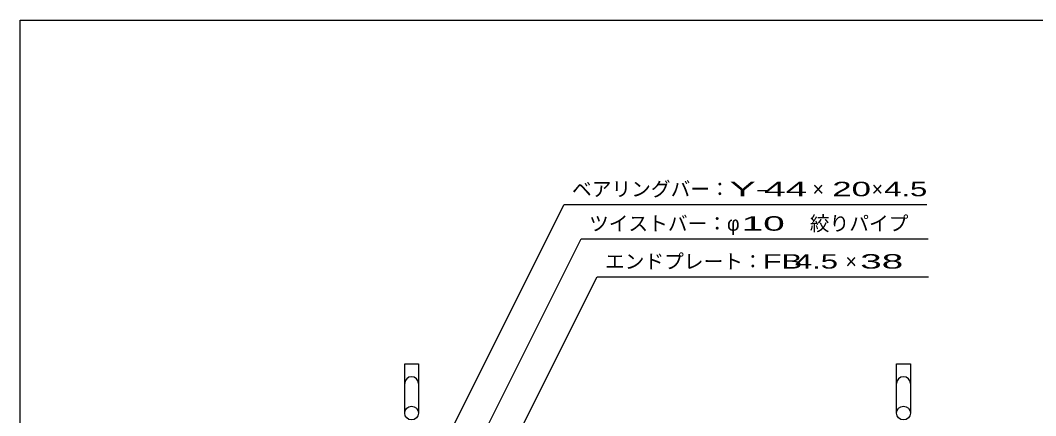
# Model space of a CAD drawing. Units: millimetres, scale not verified. Extents: x -1456 to 1379, y -1028 to 847.
# Drawn here: x -1389 to -359, y 446 to 847 of the extents above; entities that cross this region are included whole.
import ezdxf
from ezdxf.enums import TextEntityAlignment as Align

# ---------------------------------------------------------------- set-up
doc = ezdxf.new("R2010")
doc.units = ezdxf.units.MM
doc.header["$LTSCALE"] = 8
for name, color, linetype, lineweight in [('0_2', 150, 'Continuous', 25), ('19', 6, 'Continuous', 25), ('22', 2, 'Continuous', 25)]:
    doc.layers.add(name, color=color, linetype=linetype, lineweight=lineweight)
doc.styles.add('ベクトル', font='')
doc.styles.get('ベクトル').set_extended_font_data('ベクトル')

msp = doc.modelspace()

# ---------------------------------------------------------------- linework, layer by layer
at = {"layer": '0_2'}
for p, q in [((-1388.8, -912.8), (-1388.8, 847.2)), ((-1388.8, 847.2), (1379.2, 847.2))]:
    msp.add_line(p, q, dxfattribs=at)
at = {"layer": '19'}
for p, q in [((-998.9, 448.2), (-998.9, 498.2)), ((-998.9, 498.2), (-984.9, 498.2)), ((-998.9, 448.2), (-998.9, 498.2)), ((-998.9, 498.2), (-984.9, 498.2)), ((-984.9, 498.2), (-984.9, 448.2)), ((-984.9, 498.2), (-984.9, 448.2)), ((-499.9, 448.2), (-499.9, 498.2)), ((-499.9, 498.2), (-485.9, 498.2)), ((-499.9, 448.2), (-499.9, 498.2)), ((-499.9, 498.2), (-485.9, 498.2)), ((-485.9, 498.2), (-485.9, 448.2)), ((-485.9, 498.2), (-485.9, 448.2))]:
    msp.add_line(p, q, dxfattribs=at)
for centre in [(-991.9, 448.2), (-991.9, 448.2), (-492.9, 448.2), (-492.9, 448.2)]:
    msp.add_circle(centre, 7, dxfattribs=at)
for centre in [(-991.9, 478.2), (-991.9, 478.2), (-492.9, 478.2), (-492.9, 478.2)]:
    msp.add_arc(centre, 7, 0, 180, dxfattribs=at)
at = {"layer": '22', "color": 4}
for p, q in [((-1024.9, 284.7), (-837.15, 660.2)), ((-1024.9, 284.7), (-837.15, 660.2)), ((-837.15, 660.2), (-469.15, 660.2)), ((-837.15, 660.2), (-469.15, 660.2)), ((-965.15, 334.7), (-819.9, 625.2)), ((-965.15, 334.7), (-819.9, 625.2)), ((-819.9, 625.2), (-467.9, 625.2)), ((-819.9, 625.2), (-467.9, 625.2)), ((-881.45, 431.2), (-803.7, 586.7)), ((-881.45, 431.2), (-803.7, 586.7)), ((-803.7, 586.7), (-467.7, 586.7)), ((-803.7, 586.7), (-467.7, 586.7))]:
    msp.add_line(p, q, dxfattribs=at)

# ---------------------------------------------------------------- texts
at = {"layer": '22', "style": 'ベクトル'}
for s, p in [('ベアリングバー：', (-829.15, 675.8)), ('ベアリングバー：', (-829.15, 675.8)), ('×', (-585.15, 675.8)), ('×', (-585.15, 675.8)), ('×', (-525.15, 675.8)), ('×', (-525.15, 675.8)), ('ツイストバー：', (-811.9, 640.8)), ('ツイストバー：', (-811.9, 640.8)), ('絞りパイプ', (-587.9, 640.8)), ('絞りパイプ', (-587.9, 640.8)), ('φ', (-671.9, 640.8)), ('φ', (-671.9, 640.8)), ('エンドプレート：', (-795.7, 602.3)), ('エンドプレート：', (-795.7, 602.3)), ('×', (-551.7, 602.3)), ('×', (-551.7, 602.3))]:
    msp.add_text(s, height=14.66, dxfattribs=at).set_placement(p, align=Align.MIDDLE_LEFT)
for s, width, p in [('Y-', 2, (-669.15, 675.8)), ('Y-', 2, (-669.15, 675.8)), (' 44 ', 2, (-645.15, 675.8)), (' 44 ', 2, (-645.15, 675.8)), ('20', 1.8, (-565.15, 675.8)), ('20', 1.8, (-565.15, 675.8)), (' 4.5 ', 1.6, (-521.15, 675.8)), (' 4.5 ', 1.6, (-521.15, 675.8)), (' 10 ', 2, (-667.9, 640.8)), (' 10 ', 2, (-667.9, 640.8)), ('FB', 1.6, (-635.7, 602.3)), ('FB', 1.6, (-635.7, 602.3)), (' 4.5 ', 1.6, (-611.7, 602.3)), (' 4.5 ', 1.6, (-611.7, 602.3)), (' 38 ', 2, (-547.7, 602.3)), (' 38 ', 2, (-547.7, 602.3))]:
    msp.add_text(s, height=14.66, dxfattribs=dict(at, width=width)).set_placement(p, align=Align.MIDDLE_LEFT)

doc.saveas('drawing.dxf')
